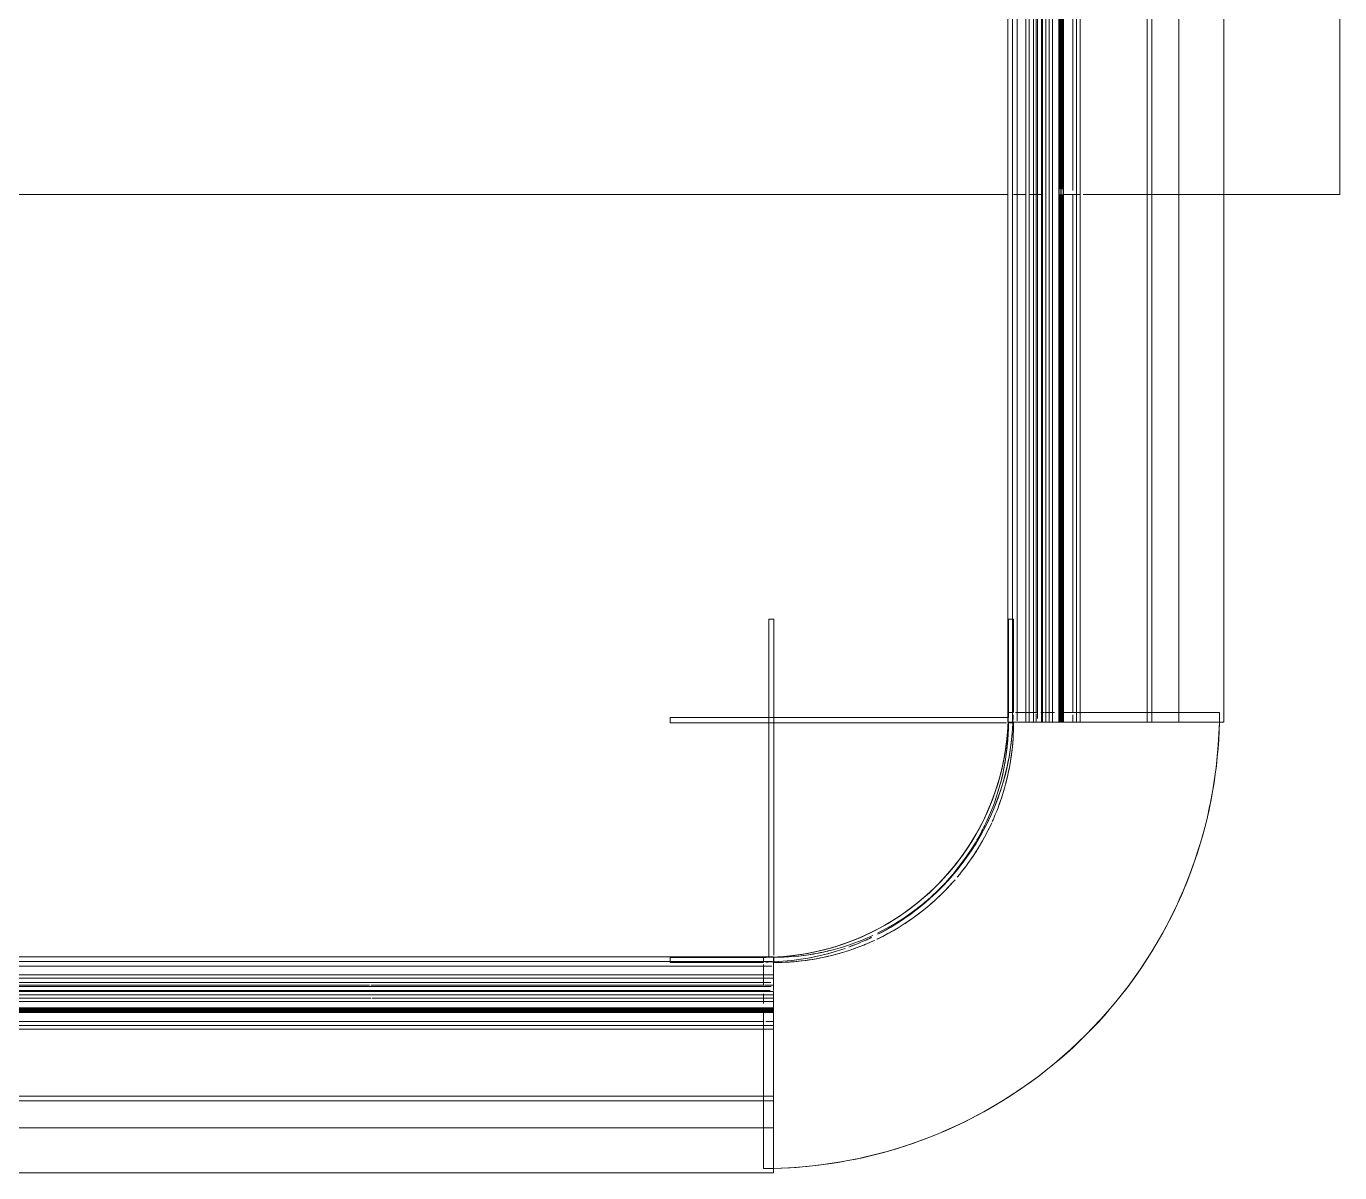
# Model space of a CAD drawing. Header units: millimetres. Extents: x -21807 to 26525, y -2564 to 60640.
# Drawn here: x -15678.6 to -15398.6, y 48908.4 to 49152.8 of the extents above; entities that cross this region are included whole.
import ezdxf

# ---------------------------------------------------------------- set-up
doc = ezdxf.new("R2010")
doc.units = ezdxf.units.MM
doc.layers.add('A-GENM', color=7, linetype='Continuous', lineweight=5)
doc.layers.add('A-WALL', color=7, linetype='Continuous', lineweight=9)

# ---------------------------------------------------------------- blocks, each defined once
blk = doc.blocks.new('AK-SGS-M3-A_rvt-1-MẶT BẰNG PHÂN VÙNG ÁP SUẤT')
at = {"layer": 'A-WALL', "color": 254, "lineweight": 13, "true_color": 0xcccccc}
for p, q in [((-15398.59, 49116.94), (-15398.59, 49816.94)), ((-15908.59, 49116.94), (-15469.32, 49116.94)), ((-15423.32, 49116.94), (-15398.59, 49116.94))]:
    blk.add_line(p, q, dxfattribs=at)
at = {"layer": 'A-WALL', "color": 254, "lineweight": 13, "true_color": 0xe0e0e0}
for p, q in [((-15398.59, 49116.94), (-15398.59, 49816.94)), ((-15908.59, 49116.94), (-15469.32, 49116.94)), ((-15398.59, 49116.94), (-15423.32, 49116.94))]:
    blk.add_line(p, q, dxfattribs=at)
at = {"layer": 'A-WALL', "color": 254, "lineweight": 13, "true_color": 0xdcdcdc}
for p, q in [((-15468.14, 49116.94), (-15465.44, 49116.94)), ((-15464.66, 49116.94), (-15461.93, 49116.94)), ((-15453.3, 49116.94), (-15448.59, 49116.94)), ((-15448.59, 49116.94), (-15423.32, 49116.94))]:
    blk.add_line(p, q, dxfattribs=at)
at = {"layer": 'A-WALL', "color": 7, "lineweight": 13, "true_color": 0xf4f4f4}
for p, q in [((-15466.79, 49116.94), (-15465.49, 49116.94)), ((-15453.3, 49116.94), (-15448.59, 49116.94)), ((-15445.82, 49116.94), (-15447.92, 49116.94)), ((-15439.62, 49116.94), (-15444.74, 49116.94))]:
    blk.add_line(p, q, dxfattribs=at)
at = {"layer": 'A-WALL', "color": 254, "lineweight": 13, "true_color": 0xe6e6e6}
blk.add_line((-15457.48, 49116.94), (-15453.93, 49116.94), dxfattribs=at)
at = {"layer": 'A-WALL', "color": 7, "lineweight": 13, "true_color": 0xf9f9f9}
blk.add_line((-15456.75, 49116.94), (-15455.14, 49116.94), dxfattribs=at)
at = {"layer": 'A-WALL', "color": 7, "lineweight": 13, "true_color": 0xeeeeee}
for p, q in [((-15435.08, 49116.94), (-15437.41, 49116.94)), ((-15423.32, 49116.94), (-15434.97, 49116.94))]:
    blk.add_line(p, q, dxfattribs=at)
blk = doc.blocks.new('AK_BoGocTrong - Thanh nhôm C có chân-2283712-MẶT BẰNG PHÂN VÙNG ÁP SUẤT')
at = {"layer": 'A-GENM', "color": 254, "true_color": 0xdcdcdc}
blk.add_line((0, -112.51), (0, 0), dxfattribs=at)
at = {"layer": 'A-GENM', "color": 7, "true_color": 0xf0f0f0}
for p, q in [((9.54, 0), (2.08, 0)), ((11.71, 0), (9.54, 0)), ((16.21, 0), (13.7, 0)), ((22.64, 0), (16.38, 0)), ((28.31, 0), (24.41, 0)), ((30.79, 0), (28.31, 0)), ((43.62, 0), (41.34, 0)), ((34.5, -2.1), (34.5, -112.51)), ((45, -2.1), (45, -0.26)), ((45, -2.1), (45, -22)), ((45, -2.1), (45, -22)), ((30.61, -113.16), (30.61, -162.51)), ((31.35, -113.25), (31.35, -162.51)), ((35.15, -113.71), (35.15, -162.51)), ((38.61, -162.51), (38.61, -112.51)), ((45, -112.51), (45, -162.51)), ((45, -112.51), (45, -162.51)), ((46, -112.51), (46, -162.51)), ((46, -112.51), (46, -162.51)), ((9.54, -146.77), (9.54, -497.9))]:
    blk.add_line(p, q, dxfattribs=at)
at = {"layer": 'A-GENM', "color": 7, "true_color": 0xececec}
for p, q in [((2.1, 0), (11.65, 0)), ((13.69, 0), (22.5, 0)), ((24.39, 0), (30.72, 0)), ((36.04, 0), (38.06, 0)), ((38.29, 0), (38.97, 0)), ((9.54, -2.1), (9.54, -112.51)), ((30.61, -2.1), (30.61, -112.51)), ((31.35, -2.1), (31.35, -112.51)), ((35.15, -2.1), (35.15, -112.51)), ((38.61, -112.51), (38.61, -2.1)), ((45, -22), (45, -2.1)), ((46, -1.6), (46, -112.51)), ((46, -1.6), (46, -112.51)), ((45, -22), (45, -112.51)), ((45, -22), (45, -112.51))]:
    blk.add_line(p, q, dxfattribs=at)
at = {"layer": 'A-GENM', "color": 7, "true_color": 0xf2f2f2}
for p, q in [((9.54, 0), (9.54, -2.1)), ((30.61, 0), (31.35, 0)), ((30.61, 0), (30.61, -2.1)), ((31.35, 0), (31.35, -2.1)), ((34.83, 0), (35.15, 0)), ((35.15, 0), (35.15, -2.1)), ((35.74, 0), (37.91, 0)), ((38.14, 0), (35.74, 0)), ((38.16, 0), (38.61, 0)), ((38.61, -2.1), (38.61, 0)), ((45, 0), (46, 0)), ((34.17, -112.51), (34.17, -2.1)), ((37.91, -2.1), (37.91, -112.51)), ((45, -0.26), (45, -2.1)), ((45, -0.26), (45, -2.1)), ((9.54, -112.51), (9.54, -146.77)), ((34.5, -113.63), (34.5, -162.51))]:
    blk.add_line(p, q, dxfattribs=at)
at = {"layer": 'A-GENM', "color": 7, "true_color": 0xf4f4f4}
for p, q in [((34.85, 0), (34.17, 0)), ((34.17, -2.1), (34.17, 0)), ((34.85, 0), (34.85, -2.1)), ((37.91, 0), (37.91, -2.1)), ((46, 0), (44.82, 0)), ((34.85, -113.67), (34.85, -162.51))]:
    blk.add_line(p, q, dxfattribs=at)
at = {"layer": 'A-GENM', "color": 7, "true_color": 0xf3f3f3}
for p, q in [((34.5, 0), (34.83, 0)), ((34.5, 0), (34.5, -2.1)), ((37.91, 0), (35.74, 0)), ((38.61, 0), (37.91, 0)), ((45, 0), (46, 0)), ((46, 0), (45, 0)), ((34.85, -2.1), (34.85, -112.51)), ((34.17, -162.51), (34.17, -113.59)), ((37.91, -112.51), (37.91, -162.51))]:
    blk.add_line(p, q, dxfattribs=at)
at = {"layer": 'A-GENM', "color": 254, "true_color": 0xe6e6e6}
for p, q in [((41.7, 0), (43.47, 0)), ((46, -1.6), (46, -112.51)), ((45, -112.51), (45, -22))]:
    blk.add_line(p, q, dxfattribs=at)
at = {"layer": 'A-GENM', "color": 254, "true_color": 0xeaeaea}
blk.add_line((0, -137.23), (0, -112.51), dxfattribs=at)
at = {"layer": 'A-GENM', "color": 7, "true_color": 0xededed}
for p, q in [((45, -162.51), (45, -112.51)), ((46, -112.51), (46, -162.51))]:
    blk.add_line(p, q, dxfattribs=at)
at = {"layer": 'A-GENM', "color": 254, "true_color": 0xe8e8e8}
blk.add_line((0, -500), (0, -137.23), dxfattribs=at)
blk = doc.blocks.new('AK_BoGocTrongTran - Thanh nhôm C có chân-2283715-MẶT BẰNG PHÂN VÙNG ÁP SUẤT')
at = {"layer": 'A-GENM', "color": 254, "true_color": 0xcccccc}
for p, q in [((0, 0), (9.54, 0)), ((0, 0), (0, -500)), ((30.6, 0), (9.54, 0)), ((9.54, -500), (9.54, 0)), ((30.61, 0), (34.17, 0)), ((30.61, -500), (30.61, 0)), ((34.17, 0), (34.85, 0)), ((34.17, 0), (34.17, -500)), ((34.85, 0), (37.91, 0)), ((34.85, -500), (34.85, 0)), ((37.91, 0), (38.61, 0)), ((37.91, -500), (37.91, 0)), ((38.61, 0), (38.61, -500)), ((44.55, 0), (38.86, 0)), ((46, -500), (46, 0)), ((46, -500), (46, 0)), ((46, -500), (46, 0))]:
    blk.add_line(p, q, dxfattribs=at)
at = {"layer": 'A-GENM', "color": 254, "true_color": 0xdcdcdc}
for p, q in [((0, 0), (29.85, 0)), ((30.61, 0), (31.35, 0)), ((34.31, 0), (30.79, 0)), ((34.17, 0), (31.35, 0)), ((31.35, -500), (31.35, 0)), ((34.5, -500), (34.5, 0)), ((34.83, 0), (35.15, 0)), ((37.91, 0), (35.15, 0)), ((35.15, -500), (35.15, 0)), ((38.14, 0), (35.74, 0)), ((38.61, 0), (38.16, 0)), ((46, 0), (44.82, 0)), ((45, -497.9), (45, -2.1)), ((45, -497.9), (45, -2.1))]:
    blk.add_line(p, q, dxfattribs=at)
at = {"layer": 'A-GENM', "color": 254, "true_color": 0xe6e6e6}
for p, q in [((34.5, 0), (34.83, 0)), ((41.7, 0), (43.47, 0)), ((46, 0), (45, 0)), ((45, 0), (46, 0)), ((45, -2.1), (45, -0.26)), ((45, -2.1), (45, -0.26)), ((45, -2.1), (45, -497.9)), ((46, -498.54), (46, -1.46))]:
    blk.add_line(p, q, dxfattribs=at)
at = {"layer": 'A-GENM', "color": 7, "true_color": 0xececec}
for p, q in [((36.04, 0), (38.06, 0)), ((38.29, 0), (38.97, 0)), ((46, 0), (45, 0)), ((46, -1.46), (46, 0)), ((45, -0.26), (45, -2.1))]:
    blk.add_line(p, q, dxfattribs=at)
blk = doc.blocks.new('AK_ThanhNoiGocVuong - Thanh nhôm trục góc ngoài-V57-MẶT BẰNG PHÂN VÙNG ÁP SUẤT')
at = {"layer": 'A-GENM', "color": 254, "true_color": 0xcccccc}
for p, q in [((-1.1, 22.1), (-1.1, -49.78)), ((0, 22.1), (-1.1, 22.1)), ((0, -49.56), (0, 22.1)), ((49.78, 1.1), (-22.1, 1.1)), ((-22.1, 1.1), (-22.1, 0)), ((-22.1, 0), (49.56, 0))]:
    blk.add_line(p, q, dxfattribs=at)
at = {"layer": 'A-GENM', "color": 254, "true_color": 0xeaeaea}
for p, q in [((-1.1, 1.1), (-1.1, 22.1)), ((-1.1, 22.1), (0, 22.1)), ((0, 22.1), (0, 1.1)), ((-22.1, 0), (-22.1, 1.1)), ((-22.1, 1.1), (-1.1, 1.1)), ((-1.1, 0), (-22.1, 0)), ((-1.1, -49.78), (-1.1, 0)), ((0, 1.1), (49.78, 1.1)), ((49.56, 0), (0, 0)), ((0, 0), (0, -49.56))]:
    blk.add_line(p, q, dxfattribs=at)
at = {"layer": 'A-GENM', "color": 254, "true_color": 0xe6e6e6}
for p, q in [((51.1, 22.1), (50, 22.1)), ((50, 22.1), (50, 2.2)), ((51.1, 2.2), (51.1, 22.1)), ((-2.2, -50), (-22.1, -50)), ((-22.1, -50), (-22.1, -51.1)), ((-22.1, -51.1), (-2.2, -51.1))]:
    blk.add_line(p, q, dxfattribs=at)
at = {"layer": 'A-GENM', "color": 7, "true_color": 0xf7f7f7}
for p, q in [((50, 2.2), (50, 22.1)), ((50, 22.1), (51.1, 22.1)), ((50, 0), (51.1, 0)), ((-22.1, -51.1), (-22.1, -50)), ((-22.1, -50), (-2.2, -50)), ((0, -51.1), (0, -50))]:
    blk.add_line(p, q, dxfattribs=at)
at = {"layer": 'A-GENM', "color": 7, "true_color": 0xf9f9f9}
for p, q in [((51.1, 22.1), (51.1, 2.2)), ((-2.2, -51.1), (-22.1, -51.1))]:
    blk.add_line(p, q, dxfattribs=at)
at = {"layer": 'A-GENM', "color": 254, "true_color": 0xdcdcdc}
for p, q in [((51.1, 0), (50, 0)), ((0, -50), (0, -51.1))]:
    blk.add_line(p, q, dxfattribs=at)
for radius, start, end in [(50, 337.5, 0), (51.1, 337.5, 344.5167), (50, 296.2306, 337.2732), (51.1, 319.8885, 335.3566), (51.1, 295.579, 318.2996), (50, 270, 289.4958), (51.1, 285.5016, 294.7114)]:
    blk.add_arc((0, 0), radius, start, end, dxfattribs=at)
at = {"layer": 'A-GENM', "color": 254, "true_color": 0xe6e6e6}
for start, end in [(344.5167, 0), (270, 285.5016)]:
    blk.add_arc((0, 0), 51.1, start, end, dxfattribs=at)
at = {"layer": 'A-GENM', "color": 7, "true_color": 0xf3f3f3}
for radius, start, end in [(50, 350.481, 360), (50, 345.2897, 350.2919), (51.1, 335.6757, 337.5), (50, 330, 334.0542), (50, 325.6797, 328.617), (50, 317.6008, 325.1927), (50, 310.078, 313.4709), (50, 297.9653, 304.7793), (50, 305.6903, 308.3638), (51.1, 292.8161, 294.7933), (50, 270, 279.6919), (50, 279.7081, 284.5061)]:
    blk.add_arc((0, 0), radius, start, end, dxfattribs=at)
at = {"layer": 'A-GENM', "color": 7, "true_color": 0xf0f0f0}
for radius, start, end in [(51.1, 345.0845, 0), (51.1, 339.9713, 344.4638), (50, 335.0287, 338.2517), (51.1, 330.9893, 333.7913), (51.1, 324.0319, 329.8124), (51.1, 320.6167, 323.4281), (51.1, 315, 319.103), (51.1, 302.3979, 315), (51.1, 295.4647, 300), (51.1, 290.5828, 292.5), (51.1, 270.0243, 284.9425), (51.1, 285, 286.7359)]:
    blk.add_arc((0, 0), radius, start, end, dxfattribs=at)
at = {"layer": 'A-GENM', "color": 254, "true_color": 0xcccccc}
blk.add_arc((0, 0), 50, 289.4958, 291.3819, dxfattribs=at)
at = {"layer": 'A-GENM', "color": 254, "true_color": 0xeaeaea}
for radius, start, end in [(50, 291.1317, 294.9713), (51.1, 287.7119, 290.0287)]:
    blk.add_arc((0, 0), radius, start, end, dxfattribs=at)
blk = doc.blocks.new('AK_BoGocTrongTran - Thanh nhôm C có chân-V58-MẶT BẰNG PHÂN VÙNG ÁP SUẤT')
at = {"layer": 'A-GENM', "color": 254, "true_color": 0xcccccc}
for p, q in [((0, 0), (9.54, 0)), ((0, 0), (0, -350)), ((9.54, -350), (9.54, 0)), ((30.61, -350), (30.61, -46.1)), ((34.17, -46.1), (34.17, -350)), ((34.85, -350), (34.85, -46.1)), ((37.91, -350), (37.91, -46.1)), ((38.61, -46.1), (38.61, -350)), ((46, -350), (46, -46.1)), ((46, -350), (46, -46.1)), ((46, -350), (46, -46.1)), ((9.54, -350), (0, -350)), ((9.54, -350), (30.6, -350)), ((34.17, -350), (30.61, -350)), ((34.85, -350), (34.17, -350)), ((37.91, -350), (34.85, -350)), ((38.61, -350), (37.91, -350)), ((38.86, -350), (44.79, -350))]:
    blk.add_line(p, q, dxfattribs=at)
at = {"layer": 'A-GENM', "color": 254, "true_color": 0xe6e6e6}
for p, q in [((0, 0), (29.85, 0)), ((30.61, 0), (31.35, 0)), ((34.31, 0), (30.79, 0)), ((34.17, 0), (31.35, 0)), ((31.35, -46.1), (31.35, 0)), ((34.5, -46.1), (34.5, 0)), ((34.83, 0), (35.15, 0)), ((37.91, 0), (35.15, 0)), ((35.15, -46.1), (35.15, 0)), ((38.14, 0), (35.74, 0)), ((38.97, 0), (44.98, 0)), ((46, 0), (45, 0)), ((45, -46.1), (45, 0)), ((45, 0), (46, 0)), ((45, -46.1), (45, 0)), ((45, -46.1), (45, -347.9)), ((46, -348.54), (46, -46.1)), ((34.83, -350), (34.5, -350)), ((43.47, -350), (41.7, -350)), ((45, -349.74), (45, -347.9)), ((45, -349.74), (45, -347.9)), ((45, -350), (46, -350)), ((46, -350), (45, -350))]:
    blk.add_line(p, q, dxfattribs=at)
at = {"layer": 'A-GENM', "color": 254, "true_color": 0xdcdcdc}
for p, q in [((30.6, 0), (9.54, 0)), ((30.61, 0), (34.17, 0)), ((30.61, -46.1), (30.61, 0)), ((34.17, 0), (34.85, 0)), ((34.17, 0), (34.17, -46.1)), ((34.85, 0), (37.91, 0)), ((34.85, -46.1), (34.85, 0)), ((37.91, 0), (38.61, 0)), ((37.91, -46.1), (37.91, 0)), ((38.61, 0), (38.61, -46.1)), ((46, 0), (38.86, 0)), ((46, -46.1), (46, 0)), ((46, -46.1), (46, 0)), ((46, -46.1), (46, 0)), ((31.35, -350), (31.35, -46.1)), ((34.5, -350), (34.5, -46.1)), ((35.15, -350), (35.15, -46.1)), ((45, -347.9), (45, -46.1)), ((45, -347.9), (45, -46.1)), ((29.85, -350), (0, -350)), ((31.35, -350), (30.61, -350)), ((30.79, -350), (34.31, -350)), ((31.35, -350), (34.17, -350)), ((35.15, -350), (34.83, -350)), ((35.15, -350), (37.91, -350)), ((35.74, -350), (38.14, -350)), ((44.82, -350), (46, -350))]:
    blk.add_line(p, q, dxfattribs=at)
at = {"layer": 'A-GENM', "color": 7, "true_color": 0xececec}
for p, q in [((31.82, 0), (34.43, 0)), ((34.5, 0), (34.83, 0)), ((36.04, 0), (38.06, 0)), ((46, 0), (45, 0)), ((45, 0), (45, -46.1)), ((46, -46.1), (46, 0)), ((38.06, -350), (36.04, -350)), ((45, -347.9), (45, -349.74)), ((45, -350), (46, -350)), ((46, -350), (46, -348.54))]:
    blk.add_line(p, q, dxfattribs=at)
blk = doc.blocks.new('AK_BoGocTrong - Thanh nhôm C có chân-V59-MẶT BẰNG PHÂN VÙNG ÁP SUẤT')
at = {"layer": 'A-GENM', "color": 7, "true_color": 0xececec}
for p, q in [((0, 0), (30.72, 0)), ((38.97, 0), (43.47, 0)), ((43.47, 0), (44.98, 0)), ((45, 0), (46, 0)), ((45, -34.41), (45, 0)), ((46, 0), (46, -36.56)), ((0, -5.55), (0, -2.26)), ((0, -10.89), (0, -5.6)), ((0, -18.02), (0, -10.98)), ((0, -26.54), (0, -18.11)), ((0, -45.8), (0, -26.69)), ((45, -46.1), (45, -42.37)), ((9.54, -46.1), (9.54, -347.9)), ((30.61, -46.1), (30.61, -347.9)), ((31.35, -46.1), (31.35, -347.9)), ((35.15, -46.1), (35.15, -347.9)), ((38.61, -347.9), (38.61, -46.1)), ((45, -46.1), (45, -328)), ((45, -46.1), (45, -328)), ((46, -46.1), (46, -348.4)), ((46, -46.1), (46, -348.4)), ((45, -347.9), (45, -328)), ((11.65, -350), (2.1, -350)), ((22.27, -350), (13.73, -350)), ((30.72, -350), (25.47, -350))]:
    blk.add_line(p, q, dxfattribs=at)
at = {"layer": 'A-GENM', "color": 7, "true_color": 0xf0f0f0}
for p, q in [((9.54, 0), (0, 0)), ((16.21, 0), (9.54, 0)), ((19.42, 0), (16.38, 0)), ((30.79, 0), (19.42, 0)), ((31.82, 0), (34.43, 0)), ((36.04, 0), (38.06, 0)), ((44.82, 0), (39.22, 0)), ((45, 0), (46, 0)), ((45, 0), (45, -34.41)), ((46, 0), (45, 0)), ((45, 0), (45, -34.41)), ((46, 0), (46, -36.56)), ((46, 0), (46, -36.56)), ((45, -42.37), (45, -34.41)), ((46, -36.56), (46, -46.1)), ((45, -42.37), (45, -46.1)), ((45, -42.37), (45, -46.1)), ((34.5, -46.1), (34.5, -347.9)), ((45, -328), (45, -347.9)), ((45, -328), (45, -347.9)), ((2.08, -350), (9.54, -350)), ((9.54, -350), (11.71, -350)), ((13.74, -350), (16.21, -350)), ((16.38, -350), (22.38, -350)), ((25.42, -350), (30.79, -350)), ((38.06, -350), (36.04, -350)), ((41.34, -350), (43.63, -350)), ((45, -349.74), (45, -347.9))]:
    blk.add_line(p, q, dxfattribs=at)
at = {"layer": 'A-GENM', "color": 7, "true_color": 0xf2f2f2}
for p, q in [((9.54, 0), (9.54, -2.07)), ((30.61, 0), (31.35, 0)), ((31.82, 0), (34.17, 0)), ((34.31, 0), (32.03, 0)), ((34.83, 0), (35.15, 0)), ((35.74, 0), (37.91, 0)), ((38.14, 0), (35.74, 0)), ((30.61, -1.18), (30.61, -12.64)), ((31.35, -1.12), (31.35, -13.21)), ((35.15, -0.83), (35.15, -16.16)), ((38.61, -20.7), (38.61, -0.56)), ((9.54, -3.39), (9.54, -4.72)), ((9.54, -5.09), (9.54, -14.56)), ((9.54, -15.61), (9.54, -39.33)), ((30.61, -14.24), (30.61, -36.5)), ((31.35, -14.98), (31.35, -25.89)), ((35.15, -20.8), (35.15, -45.8)), ((38.61, -46.1), (38.61, -23.35)), ((31.35, -26.98), (31.35, -46.1)), ((45, -34.41), (45, -42.37)), ((45, -34.41), (45, -42.37)), ((30.61, -37.22), (30.61, -46.1)), ((46, -36.56), (46, -46.1)), ((46, -36.56), (46, -46.1)), ((9.54, -39.82), (9.54, -42.74)), ((9.54, -43.02), (9.54, -44.86)), ((34.17, -347.9), (34.17, -46.1)), ((37.91, -46.1), (37.91, -347.9)), ((9.54, -347.9), (9.54, -350)), ((30.61, -347.9), (30.61, -350)), ((31.35, -350), (30.61, -350)), ((31.35, -347.9), (31.35, -350)), ((35.15, -350), (34.83, -350)), ((35.15, -347.9), (35.15, -350)), ((37.91, -350), (35.74, -350)), ((35.74, -350), (38.14, -350)), ((38.61, -350), (38.61, -347.9)), ((45, -347.9), (45, -349.74)), ((45, -347.9), (45, -349.74)), ((46, -350), (45, -350))]:
    blk.add_line(p, q, dxfattribs=at)
at = {"layer": 'A-GENM', "color": 7, "true_color": 0xf3f3f3}
for p, q in [((34.17, 0), (31.82, 0)), ((34.5, 0), (34.83, 0)), ((37.91, 0), (35.74, 0)), ((38.61, 0), (37.91, 0)), ((34.5, -0.88), (34.5, -15.65)), ((35.15, -16.16), (35.15, -18.75)), ((34.5, -19.77), (34.5, -44.3)), ((38.61, -22.24), (38.61, -20.7)), ((34.85, -46.1), (34.85, -347.9)), ((34.5, -347.9), (34.5, -350)), ((34.83, -350), (34.5, -350)), ((35.74, -350), (37.91, -350)), ((37.91, -350), (38.61, -350)), ((46, -350), (45, -350)), ((45, -350), (46, -350))]:
    blk.add_line(p, q, dxfattribs=at)
at = {"layer": 'A-GENM', "color": 7, "true_color": 0xf4f4f4}
for p, q in [((34.85, 0), (34.17, 0)), ((46, 0), (44.82, 0)), ((34.17, -15.4), (34.17, -0.9)), ((34.85, -0.85), (34.85, -15.93)), ((37.91, -0.62), (37.91, -19.18)), ((34.17, -17.47), (34.17, -15.4)), ((34.5, -15.65), (34.5, -17.9)), ((34.85, -15.93), (34.85, -18.36)), ((34.17, -46.1), (34.17, -19.41)), ((37.91, -19.18), (37.91, -21.54)), ((34.85, -20.1), (34.85, -45.66)), ((37.91, -22.67), (37.91, -46.1)), ((34.17, -350), (34.17, -347.9)), ((34.17, -350), (34.85, -350)), ((34.85, -347.9), (34.85, -350)), ((37.91, -347.9), (37.91, -350)), ((44.82, -350), (46, -350))]:
    blk.add_line(p, q, dxfattribs=at)
at = {"layer": 'A-GENM', "color": 254, "true_color": 0xdcdcdc}
blk.add_line((0, -350), (0, -46.1), dxfattribs=at)
at = {"layer": 'A-GENM', "color": 254, "true_color": 0xe6e6e6}
for p, q in [((45, -328), (45, -46.1)), ((46, -46.1), (46, -348.4)), ((43.47, -350), (41.7, -350))]:
    blk.add_line(p, q, dxfattribs=at)
blk = doc.blocks.new('AK_NepV - AK_NepV-2283714-MẶT BẰNG PHÂN VÙNG ÁP SUẤT')
at = {"layer": 'A-GENM', "color": 7, "true_color": 0xf0f0f0}
for p, q in [((-29.7, 500), (-28.7, 500)), ((-29.7, 500), (-29.7, 497.9)), ((-28.7, 500), (-22.5, 500)), ((-28.7, 500), (-28.7, 497.9)), ((-20.75, 500), (-14.39, 500)), ((-6.15, 500), (-5.29, 500)), ((-6.15, 499.98), (-6.15, 497.9)), ((-5.29, 500), (-4.47, 500)), ((-5.29, 499.22), (-5.29, 497.9)), ((-4.47, 500), (-4.47, 497.9)), ((-2.83, 500), (-2.83, 497.9)), ((-1, 499.66), (-1, 497.9)), ((-7.78, 497.9), (-7.78, 387.49)), ((-5.04, 497.9), (-5.04, 387.49)), ((-3.54, 497.9), (-3.54, 387.49)), ((-1, 497.9), (-1, 387.49))]:
    blk.add_line(p, q, dxfattribs=at)
at = {"layer": 'A-GENM', "color": 7, "true_color": 0xf4f4f4}
for p, q in [((-22.5, 500), (-28.7, 500)), ((-14.39, 500), (-20.75, 500)), ((-13.62, 500), (-13.62, 497.9)), ((-10.39, 500), (-10.39, 497.9)), ((-4.47, 500), (-5.04, 500)), ((-5.04, 500), (-5.04, 498.2)), ((-3.54, 500), (-3.54, 497.9)), ((-1, 499.66), (-1, 497.9)), ((0, 499.74), (0, 498.4)), ((-5.04, 387.49), (-5.04, 337.49)), ((-3.54, 387.49), (-3.54, 337.49)), ((-1, 387.49), (-1, 337.49)), ((-10.39, 386.36), (-10.39, 337.49))]:
    blk.add_line(p, q, dxfattribs=at)
at = {"layer": 'A-GENM', "color": 7, "true_color": 0xf6f6f6}
for p, q in [((-12.8, 500), (-13.62, 500)), ((-12.8, 500), (-12.8, 498.4)), ((-10.69, 500), (-10.69, 497.9)), ((-10.31, 500), (-10.31, 497.9)), ((-9.9, 500), (-9.9, 497.9)), ((-8.49, 500), (-8.49, 497.9)), ((-12.8, 497.9), (-12.8, 387.49)), ((-10.69, 497.9), (-10.69, 387.49)), ((-10.31, 497.9), (-10.31, 387.49)), ((-9.9, 497.9), (-9.9, 387.49)), ((-8.49, 497.9), (-8.49, 387.49)), ((-10.31, 386.35), (-10.31, 337.49))]:
    blk.add_line(p, q, dxfattribs=at)
at = {"layer": 'A-GENM', "color": 7, "true_color": 0xf3f3f3}
for p, q in [((-9.26, 500), (-7.78, 500)), ((-7.78, 500), (-6.84, 500)), ((-7.78, 500), (-7.78, 497.9)), ((-10.39, 497.9), (-10.39, 387.49)), ((0, 497.9), (0, 478)), ((-13.62, 386.75), (-13.62, 337.49)), ((0, 387.49), (0, 337.49))]:
    blk.add_line(p, q, dxfattribs=at)
at = {"layer": 'A-GENM', "color": 7, "true_color": 0xf2f2f2}
for p, q in [((-1, 500), (0, 500)), ((-13.62, 497.9), (-13.62, 387.49)), ((0, 478), (0, 387.49)), ((-7.78, 387.49), (-7.78, 337.49))]:
    blk.add_line(p, q, dxfattribs=at)
at = {"layer": 'A-GENM', "color": 7, "true_color": 0xf7f7f7}
for p, q in [((0, 498.4), (0, 499.74)), ((0, 478), (0, 497.9)), ((0, 387.49), (0, 478)), ((-12.8, 386.65), (-12.8, 337.49)), ((-8.49, 387.49), (-8.49, 337.49)), ((0, 337.49), (0, 387.49)), ((-10.69, 386.39), (-10.69, 337.49)), ((-9.9, 386.3), (-9.9, 337.49))]:
    blk.add_line(p, q, dxfattribs=at)
at = {"layer": 'A-GENM', "color": 254, "true_color": 0xe6e6e6}
for p, q in [((-29.7, 497.9), (-29.7, 387.49)), ((-28.7, 497.9), (-28.7, 387.49)), ((-6.15, 497.9), (-6.15, 387.49)), ((-5.29, 497.9), (-5.29, 387.49)), ((-4.47, 497.9), (-4.47, 387.49)), ((-2.83, 497.9), (-2.83, 387.49)), ((-1, 497.9), (-1, 387.49))]:
    blk.add_line(p, q, dxfattribs=at)
at = {"layer": 'A-GENM', "color": 7, "true_color": 0xeeeeee}
for p, q in [((-29.7, 387.49), (-29.7, 347.46)), ((-28.7, 387.49), (-28.7, 346.46))]:
    blk.add_line(p, q, dxfattribs=at)
at = {"layer": 'A-GENM', "color": 7, "true_color": 0xededed}
for p, q in [((-6.15, 387.49), (-6.15, 337.49)), ((-5.29, 387.49), (-5.29, 337.49)), ((-4.47, 387.49), (-4.47, 337.49)), ((-2.83, 387.49), (-2.83, 337.49)), ((-1, 387.49), (-1, 337.49))]:
    blk.add_line(p, q, dxfattribs=at)
blk = doc.blocks.new('AK_MiengBoGocNgoai - Miếng bo góc ngoài-V65-MẶT BẰNG PHÂN VÙNG ÁP SUẤT')
at = {"layer": 'A-GENM', "color": 7, "true_color": 0xf2f2f2}
for p, q in [((0, 52.2), (1, 52.2)), ((9.84, 52.2), (7.75, 52.2)), ((13.18, 52.2), (11.54, 52.2)), ((-52.2, -1), (-52.2, 0)), ((-52.2, -7.75), (-52.2, -9.86)), ((-52.2, -11.54), (-52.2, -13.18))]:
    blk.add_line(p, q, dxfattribs=at)
at = {"layer": 'A-GENM', "color": 7, "true_color": 0xf0f0f0}
for p, q in [((4.23, 52.2), (2.26, 52.2)), ((6.03, 52.2), (4.25, 52.2)), ((17.33, 52.2), (15.12, 52.2)), ((22.5, 52.2), (17.36, 52.2)), ((26.3, 52.2), (24.36, 52.2)), ((33.35, 52.2), (26.34, 52.2)), ((36.27, 52.2), (34.65, 52.2)), ((45, 52.2), (36.32, 52.2)), ((-52.2, -2.26), (-52.2, -4.25)), ((-52.2, -4.29), (-52.2, -6.03)), ((-52.2, -15.12), (-52.2, -17.36)), ((-52.2, -17.41), (-52.2, -22.5)), ((-52.2, -24.36), (-52.2, -26.34)), ((-52.2, -26.4), (-52.2, -33.35)), ((-52.2, -34.65), (-52.2, -45))]:
    blk.add_line(p, q, dxfattribs=at)
at = {"layer": 'A-GENM', "color": 254, "true_color": 0xe6e6e6}
for p, q in [((2.5, 52.2), (4.2, 52.2)), ((4.21, 52.2), (5.81, 52.2)), ((15.17, 52.2), (17.34, 52.2)), ((17.37, 52.2), (22.45, 52.2)), ((23, 52.2), (26.31, 52.2)), ((26.35, 52.2), (33.34, 52.2)), ((33.61, 52.2), (36.28, 52.2)), ((36.32, 52.2), (45, 52.2)), ((-52.2, -4.21), (-52.2, -2.5)), ((-52.2, -5.81), (-52.2, -4.25)), ((-52.2, -17.37), (-52.2, -15.17)), ((-52.2, -22.45), (-52.2, -17.42)), ((-52.2, -26.35), (-52.2, -23)), ((-52.2, -33.34), (-52.2, -26.41)), ((-52.2, -45), (-52.2, -33.61))]:
    blk.add_line(p, q, dxfattribs=at)
at = {"layer": 'A-GENM', "color": 7, "true_color": 0xececec}
for p, q in [((6.89, 52.2), (7.61, 52.2)), ((7.83, 52.2), (9.84, 52.2)), ((11.48, 52.2), (13.07, 52.2)), ((13.89, 52.2), (15.17, 52.2)), ((-52.2, -9.86), (-52.2, -7.83)), ((-52.2, -13.07), (-52.2, -11.48)), ((-52.2, -15.17), (-52.2, -13.89))]:
    blk.add_line(p, q, dxfattribs=at)
at = {"layer": 'A-GENM', "color": 7, "true_color": 0xf0f0f0}
for start, end in [(358.7415, 0), (270, 271.2585)]:
    blk.add_arc((-52.2, 52.2), 97.2, start, end, dxfattribs=at)
at = {"layer": 'A-GENM', "color": 254, "true_color": 0xe6e6e6}
for radius, start, end in [(97.2, 358.7415, 0), (53.2, 337.5, 357.5686), (97.2, 324, 358.7415), (53.2, 315, 334.4409), (53.2, 297.2778, 315), (53.2, 289.9499, 292.5), (53.2, 293.8159, 295.5591), (53.2, 272.4314, 289.0548), (97.2, 306, 324), (97.2, 288, 306), (97.2, 271.2585, 288), (97.2, 270, 271.2585)]:
    blk.add_arc((-52.2, 52.2), radius, start, end, dxfattribs=at)
at = {"layer": 'A-GENM', "color": 254, "true_color": 0xdcdcdc}
for radius, start, end in [(97.2, 271.2585, 358.7415), (52.2, 348.2721, 357.522), (52.2, 272.478, 348.1165)]:
    blk.add_arc((-52.2, 52.2), radius, start, end, dxfattribs=at)
blk = doc.blocks.new('AK_MiengBoGocNgoai - Miếng bo góc ngoài-V66-MẶT BẰNG PHÂN VÙNG ÁP SUẤT')
at = {"layer": 'A-GENM', "color": 254, "true_color": 0xdcdcdc}
for p, q in [((-52.2, 45), (-52.2, 26.4)), ((-52.2, 26.34), (-52.2, 17.41)), ((-52.2, 17.36), (-52.2, 15.12)), ((-52.2, 6.03), (-52.2, 4.29)), ((-52.2, 4.25), (-52.2, 1.53)), ((1.53, -52.2), (4.23, -52.2)), ((4.25, -52.2), (6.03, -52.2)), ((15.12, -52.2), (17.33, -52.2)), ((17.36, -52.2), (26.3, -52.2)), ((26.34, -52.2), (36.27, -52.2)), ((36.32, -52.2), (45, -52.2))]:
    blk.add_line(p, q, dxfattribs=at)
at = {"layer": 'A-GENM', "color": 254, "true_color": 0xe6e6e6}
for p, q in [((-52.2, 33.61), (-52.2, 45)), ((-52.2, 26.41), (-52.2, 33.34)), ((-52.2, 23), (-52.2, 26.35)), ((-52.2, 17.42), (-52.2, 22.45)), ((-52.2, 15.17), (-52.2, 17.37)), ((-52.2, 15.12), (-52.2, 13.18)), ((-52.2, 13.18), (-52.2, 11.54)), ((-52.2, 9.86), (-52.2, 7.75)), ((-52.2, 4.25), (-52.2, 5.81)), ((-52.2, 2.5), (-52.2, 4.21)), ((4.2, -52.2), (2.5, -52.2)), ((5.81, -52.2), (4.21, -52.2)), ((7.75, -52.2), (9.84, -52.2)), ((11.54, -52.2), (13.18, -52.2)), ((13.18, -52.2), (15.12, -52.2)), ((17.34, -52.2), (15.17, -52.2)), ((22.45, -52.2), (17.37, -52.2)), ((26.31, -52.2), (23, -52.2)), ((33.34, -52.2), (26.35, -52.2)), ((36.28, -52.2), (33.61, -52.2)), ((45, -52.2), (36.32, -52.2))]:
    blk.add_line(p, q, dxfattribs=at)
at = {"layer": 'A-GENM', "color": 7, "true_color": 0xececec}
for p, q in [((-52.2, 13.89), (-52.2, 15.17)), ((-52.2, 11.48), (-52.2, 13.07)), ((-52.2, 7.83), (-52.2, 9.86)), ((-52.2, 0), (-52.2, 1)), ((1, -52.2), (0, -52.2)), ((7.61, -52.2), (6.89, -52.2)), ((9.84, -52.2), (7.83, -52.2)), ((13.07, -52.2), (11.48, -52.2)), ((15.17, -52.2), (13.89, -52.2))]:
    blk.add_line(p, q, dxfattribs=at)
at = {"layer": 'A-GENM', "color": 254, "true_color": 0xcccccc, "flags": 128}
for points in [[(-45.39, -0.45), (-47.47, -0.22), (-49.55, -0.07), (-51.64, 0), (-52.2, 0)], [(0, -52.2), (-0.04, -50.11), (-0.17, -48.03), (-0.38, -45.95), (-0.67, -43.88), (-1.04, -41.83), (-1.5, -39.79), (-2.03, -37.77), (-2.65, -35.78), (-3.35, -33.81), (-4.12, -31.87), (-4.97, -29.97), (-5.9, -28.1), (-6.9, -26.26), (-7.97, -24.47), (-9.12, -22.73), (-10.33, -21.03), (-11.61, -19.38), (-12.96, -17.78), (-14.36, -16.24), (-15.83, -14.75), (-17.36, -13.33), (-18.94, -11.97), (-20.58, -10.67), (-22.26, -9.44), (-24, -8.28), (-25.78, -7.18), (-27.6, -6.16), (-29.46, -5.21), (-31.35, -4.34), (-33.28, -3.55), (-35.25, -2.83), (-37.23, -2.19), (-39.25, -1.63), (-41.28, -1.16), (-43.33, -0.76), (-45.39, -0.45)]]:
    blk.add_lwpolyline(points, dxfattribs=at)
at = {"layer": 'A-GENM', "color": 254, "true_color": 0xdcdcdc}
for radius, start, end in [(97.2, 88.7415, 90), (97.2, 1.2585, 88.7415), (53.2, 70.9452, 87.6791), (53.2, 64.3197, 70.0501), (53.2, 53.5399, 62.7222), (53.2, 2.3209, 52.4044), (97.2, 360, 1.2585)]:
    blk.add_arc((-52.2, -52.2), radius, start, end, dxfattribs=at)
at = {"layer": 'A-GENM', "color": 254, "true_color": 0xe6e6e6}
for start, end in [(88.7415, 90), (360, 1.2585)]:
    blk.add_arc((-52.2, -52.2), 97.2, start, end, dxfattribs=at)
at = {"layer": 'A-GENM', "color": 254, "true_color": 0xcccccc}
for radius, start, end in [(97.2, 1.2585, 88.7415), (52.2, 45, 89.4337), (52.2, 0.5663, 45)]:
    blk.add_arc((-52.2, -52.2), radius, start, end, dxfattribs=at)
at = {"layer": 'A-GENM', "color": 7, "true_color": 0xececec}
for start, end in [(87.6791, 89.4444), (0.5556, 2.3209)]:
    blk.add_arc((-52.2, -52.2), 53.2, start, end, dxfattribs=at)
blk = doc.blocks.new('AK_NepV - AK_NepV-V70-MẶT BẰNG PHÂN VÙNG ÁP SUẤT')
at = {"layer": 'A-GENM', "color": 7, "true_color": 0xf0f0f0}
for p, q in [((-29.7, 350), (-28.7, 350)), ((-29.7, 350), (-29.7, 347.65)), ((-28.7, 350), (-14.39, 350)), ((-28.7, 350), (-28.7, 346.12)), ((-6.15, 350), (-5.29, 350)), ((-6.15, 349.45), (-6.15, 328.79)), ((-5.29, 350), (-4.47, 350)), ((-5.29, 349.52), (-5.29, 326.94)), ((-4.47, 348.35), (-4.47, 325.19)), ((-2.83, 350), (-1.53, 350)), ((-2.83, 348.84), (-2.83, 321.66)), ((-1, 350), (0, 350)), ((-1, 349.4), (-1, 317.73)), ((-29.7, 343.23), (-29.7, 339.08)), ((-28.7, 342.85), (-28.7, 339.27)), ((-29.7, 337.35), (-29.7, 326.21)), ((-28.7, 337.81), (-28.7, 317.69)), ((-29.7, 325.09), (-29.7, 317.26)), ((-6.15, 326.4), (-6.15, 303.9)), ((-5.29, 326.66), (-5.29, 318.36)), ((-4.47, 324.32), (-4.47, 316.76)), ((-28.7, 317.15), (-28.7, 311.19)), ((-5.29, 317.4), (-5.29, 303.9)), ((-2.83, 318.19), (-2.83, 303.9)), ((-29.7, 316.19), (-29.7, 311.04)), ((-4.47, 316.18), (-4.47, 303.9)), ((-28.7, 311.12), (-28.7, 307.36)), ((-29.7, 310.55), (-29.7, 307.31)), ((-1, 310.74), (-1, 303.9)), ((-29.7, 306.67), (-29.7, 303.9)), ((-28.7, 307.18), (-28.7, 303.9)), ((-7.78, 303.9), (-7.78, 85.81)), ((-5.04, 303.9), (-5.04, 86.09)), ((-3.54, 303.9), (-3.54, 2.1)), ((-1, 303.9), (-1, 2.1)), ((-7.78, 85.62), (-7.78, 2.1)), ((-5.04, 85.81), (-5.04, 2.1)), ((-29.7, 2.1), (-29.7, 0)), ((-28.7, 0), (-29.7, 0)), ((-28.7, 2.1), (-28.7, 0)), ((-22.75, 0), (-28.7, 0)), ((-14.39, 0), (-19.72, 0)), ((-6.15, 2.1), (-6.15, 0.7)), ((-5.29, 0), (-6.15, 0)), ((-5.29, 2.1), (-5.29, 0.44)), ((-4.47, 0), (-5.29, 0)), ((-4.47, 2.1), (-4.47, 0.58)), ((-2.83, 2.1), (-2.83, 0)), ((-1, 2.1), (-1, 0.34)), ((0, 0), (-1, 0))]:
    blk.add_line(p, q, dxfattribs=at)
at = {"layer": 'A-GENM', "color": 7, "true_color": 0xf4f4f4}
for p, q in [((-14.39, 350), (-28.7, 350)), ((-13.62, 348.88), (-13.62, 336.76)), ((-10.39, 349.13), (-10.39, 334.26)), ((-1.53, 350), (-2.83, 350)), ((0, 349), (0, 315.59)), ((-13.62, 334.99), (-13.62, 325.36)), ((-10.39, 334.26), (-10.39, 331.96)), ((-10.39, 330.52), (-10.39, 304.84)), ((-7.78, 332.21), (-7.78, 329.15)), ((-13.62, 323.04), (-13.62, 303.9)), ((-5.04, 323.76), (-5.04, 317.77)), ((-1, 323.83), (-1, 317.73)), ((-3.54, 320.14), (-3.54, 303.9)), ((-5.04, 316.26), (-5.04, 305.07)), ((0, 315.59), (0, 308.32)), ((-1, 310.74), (-1, 303.9)), ((0, 307.63), (0, 303.9)), ((-28.7, 0), (-22.75, 0)), ((-19.72, 0), (-14.39, 0)), ((-13.62, 2.1), (-13.62, 0)), ((-10.39, 2.1), (-10.39, 0)), ((-5.04, 1.89), (-5.04, 0)), ((-5.04, 0), (-4.47, 0)), ((-3.54, 2.1), (-3.54, 0)), ((-1, 2.1), (-1, 0.34)), ((0, 1.6), (0, 0.26))]:
    blk.add_line(p, q, dxfattribs=at)
at = {"layer": 'A-GENM', "color": 7, "true_color": 0xf6f6f6}
for p, q in [((-12.8, 350), (-13.62, 350)), ((-13.18, 350), (-10.83, 350)), ((-10.83, 350), (-12.8, 350)), ((-4.47, 350), (-5.04, 350)), ((-5.04, 349.54), (-5.04, 323.76)), ((-3.54, 348.63), (-3.54, 323.18)), ((-1, 349.4), (-1, 323.83)), ((0, 315.59), (0, 336.92)), ((-12.8, 334.17), (-12.8, 332.57)), ((-12.8, 330.9), (-12.8, 324.1)), ((-10.69, 329.66), (-10.69, 303.9)), ((-10.31, 330.3), (-10.31, 304.68)), ((-8.49, 328.67), (-8.49, 303.9)), ((-12.8, 323.01), (-12.8, 303.9)), ((-9.9, 317.06), (-9.9, 303.9)), ((-1, 317.73), (-1, 311.36)), ((0, 303.9), (0, 307.63)), ((-12.8, 303.9), (-12.8, 2.1)), ((-10.69, 303.9), (-10.69, 2.1)), ((-10.31, 303.9), (-10.31, 2.1)), ((-9.9, 303.9), (-9.9, 2.1)), ((-8.49, 303.9), (-8.49, 301.63)), ((-8.49, 301.28), (-8.49, 2.1)), ((-13.62, 0), (-12.8, 0)), ((-12.8, 1.62), (-12.8, 0)), ((-10.69, 2.1), (-10.69, 0)), ((-10.31, 2.1), (-10.31, 0)), ((-9.9, 2.1), (-9.9, 0)), ((-8.49, 2.1), (-8.49, 0))]:
    blk.add_line(p, q, dxfattribs=at)
at = {"layer": 'A-GENM', "color": 7, "true_color": 0xf7f7f7}
for p, q in [((-10.83, 350), (-13.18, 350)), ((-12.8, 348.94), (-12.8, 336.2)), ((-10.69, 349.11), (-10.69, 334.5)), ((-10.31, 349.14), (-10.31, 334.2)), ((-8.49, 349.28), (-8.49, 332.78)), ((-10.31, 334.2), (-10.31, 331.86)), ((-9.9, 329.32), (-9.9, 317.06)), ((-3.54, 323.18), (-3.54, 320.83)), ((0, 308.32), (0, 315.59)), ((0, 22), (0, 303.9)), ((0, 2.1), (0, 22)), ((0, 0.26), (0, 1.6))]:
    blk.add_line(p, q, dxfattribs=at)
at = {"layer": 'A-GENM', "color": 7, "true_color": 0xf3f3f3}
for p, q in [((-13.18, 350), (-10.83, 350)), ((-9.26, 350), (-7.78, 350)), ((-7.78, 349.33), (-7.78, 332.21)), ((-7.78, 327.99), (-7.78, 312.22)), ((-7.78, 311.8), (-7.78, 303.9)), ((-10.39, 303.9), (-10.39, 2.1)), ((0, 22), (0, 2.1)), ((-7.78, 0), (-9.26, 0)), ((-7.78, 2.1), (-7.78, 0))]:
    blk.add_line(p, q, dxfattribs=at)
at = {"layer": 'A-GENM', "color": 7, "true_color": 0xf8f8f8}
for p, q in [((-9.9, 349.17), (-9.9, 333.88)), ((0, 336.92), (0, 349)), ((-10.69, 334.5), (-10.69, 332.35)), ((-9.9, 333.88), (-9.9, 331.32)), ((-8.49, 332.78), (-8.49, 329.86))]:
    blk.add_line(p, q, dxfattribs=at)
at = {"layer": 'A-GENM', "color": 7, "true_color": 0xf2f2f2}
for p, q in [((-2.83, 321.66), (-2.83, 318.43)), ((-1, 317.73), (-1, 311.36)), ((-13.62, 303.9), (-13.62, 2.1)), ((0, 303.9), (0, 22))]:
    blk.add_line(p, q, dxfattribs=at)
at = {"layer": 'A-GENM', "color": 254, "true_color": 0xe6e6e6}
for p, q in [((-29.7, 303.9), (-29.7, 2.1)), ((-28.7, 303.9), (-28.7, 2.1)), ((-6.15, 303.9), (-6.15, 2.1)), ((-5.29, 303.9), (-5.29, 2.1)), ((-4.47, 303.9), (-4.47, 2.1)), ((-2.83, 303.9), (-2.83, 2.1)), ((-1, 303.9), (-1, 2.1))]:
    blk.add_line(p, q, dxfattribs=at)
blk = doc.blocks.new('AK-SGS-M3-Hrvt_rvt-1-MẶT BẰNG PHÂN VÙNG ÁP SUẤT')
at = {"layer": 'A-GENM', "color": 253, "lineweight": 5, "true_color": 0xaaaaaa}
for name, p, rotation in [('AK_BoGocTrong - Thanh nhôm C có chân-2283712-MẶT BẰNG PHÂN VÙNG ÁP SUẤT', (-15423.32, 49004.43), 180), ('AK_BoGocTrongTran - Thanh nhôm C có chân-2283715-MẶT BẰNG PHÂN VÙNG ÁP SUẤT', (-15423.32, 49004.43), 180), ('AK_NepV - AK_NepV-2283714-MẶT BẰNG PHÂN VÙNG ÁP SUẤT', (-15468.32, 49504.43), 180), ('AK_BoGocTrongTran - Thanh nhôm C có chân-V58-MẶT BẰNG PHÂN VÙNG ÁP SUẤT', (-15869.32, 48908.43), 89.99999999999861), ('AK_BoGocTrong - Thanh nhôm C có chân-V59-MẶT BẰNG PHÂN VÙNG ÁP SUẤT', (-15869.32, 48908.43), 89.99999999999942), ('AK_NepV - AK_NepV-V70-MẶT BẰNG PHÂN VÙNG ÁP SUẤT', (-15519.32, 48953.43), 89.99999999999942)]:
    blk.add_blockref(name, p, dxfattribs=dict(at, rotation=rotation))
for name, p in [('AK_ThanhNoiGocVuong - Thanh nhôm trục góc ngoài-V57-MẶT BẰNG PHÂN VÙNG ÁP SUẤT', (-15519.22, 49004.33)), ('AK_MiengBoGocNgoai - Miếng bo góc ngoài-V65-MẶT BẰNG PHÂN VÙNG ÁP SUẤT', (-15469.22, 48954.33))]:
    blk.add_blockref(name, p, dxfattribs=at)
at = {"layer": 'A-GENM', "color": 253, "lineweight": 5, "true_color": 0xaaaaaa, "extrusion": (0, 0, -1), "rotation": 180}
blk.add_blockref('AK_MiengBoGocNgoai - Miếng bo góc ngoài-V66-MẶT BẰNG PHÂN VÙNG ÁP SUẤT', (15469.22, 48954.33), dxfattribs=at)

msp = doc.modelspace()

# ---------------------------------------------------------------- block references
at = {"lineweight": 5}
for name in ['AK-SGS-M3-A_rvt-1-MẶT BẰNG PHÂN VÙNG ÁP SUẤT', 'AK-SGS-M3-Hrvt_rvt-1-MẶT BẰNG PHÂN VÙNG ÁP SUẤT']:
    msp.add_blockref(name, (0, 0), dxfattribs=at)

doc.saveas('drawing.dxf')
